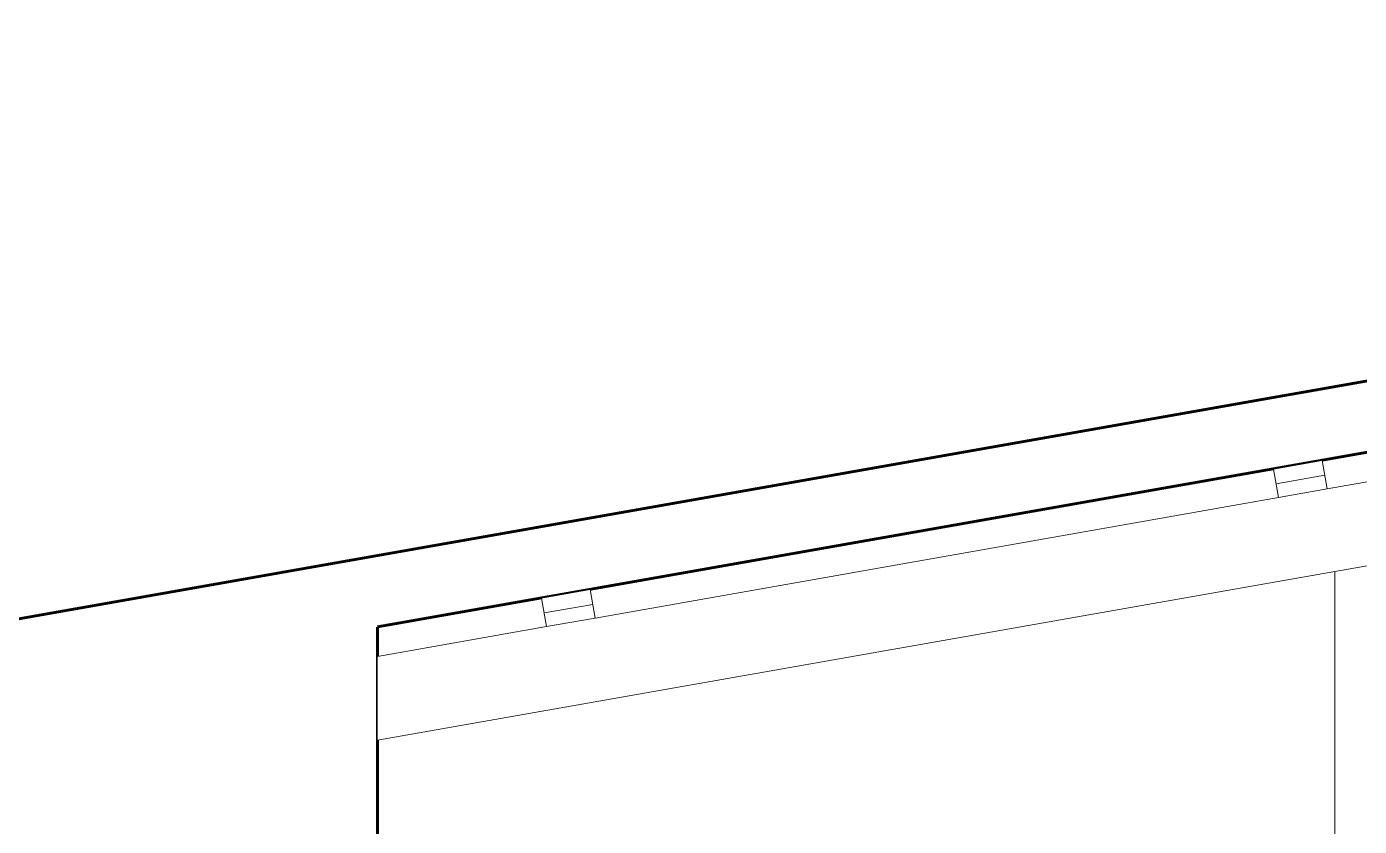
# Model space of a CAD drawing. Header units: metres. Extents: x 48 to 635, y -15 to 39.
# Drawn here: x 424.661 to 426.275, y -11.321 to -10.352 of the extents above; entities that cross this region are included whole.
import ezdxf

# ---------------------------------------------------------------- set-up
doc = ezdxf.new("R2010")
doc.units = ezdxf.units.M
doc.header["$MEASUREMENT"] = 0
doc.linetypes.add('Wipeout_Contour', pattern=[1, 0, -1])
for name, color, linetype in [('Interior - Furniture', 7, 'Continuous'), ('Shell - Roof', 7, 'Continuous'), ('Structural - Bearing', 7, 'Continuous')]:
    doc.layers.add(name, color=color, linetype=linetype)
pattern_1 = [(10, (362.457736, -14.601266), (-0.007814168, 0.044316348), [])]

msp = doc.modelspace()

# ---------------------------------------------------------------- wipeouts: each hides what was drawn before it
at = {"color": 254, "linetype": 'Wipeout_Contour', "lineweight": 0, "ltscale": 6820.859841}
msp.add_wipeout([(425.0862, -11.1147), (425.2907, -11.0787), (425.2846, -11.0442), (425.3437, -11.0338), (425.3498, -11.0683), (426.177, -10.9224), (426.171, -10.8879), (426.23, -10.8775), (426.2361, -10.912), (427.0634, -10.7661), (427.0573, -10.7316), (427.1164, -10.7212), (427.1225, -10.7557), (427.1922, -10.7434), (427.1922, -10.7074), (425.0862, -11.0789)], dxfattribs=at).dxf.layer = 'Structural - Bearing'

# ---------------------------------------------------------------- next in the draw order: wipeouts: each hides what was drawn before it
at = {"color": 254, "linetype": 'Wipeout_Contour', "lineweight": 0, "ltscale": 1703.272456}
msp.add_wipeout([(425.0862, -11.2163), (425.0862, -11.5385), (426.2452, -11.7057), (426.2452, -11.0119)], dxfattribs=at).dxf.layer = 'Structural - Bearing'

# ---------------------------------------------------------------- next in the draw order: wipeouts: each hides what was drawn before it
at = {"color": 254, "linetype": 'Wipeout_Contour', "lineweight": 0, "ltscale": 1700.095462}
msp.add_wipeout([(424.6362, -11.1583), (424.6362, -12.3113), (425.0862, -12.3113), (425.0862, -11.0789)], dxfattribs=at).dxf.layer = 'Structural - Bearing'

# ---------------------------------------------------------------- next in the draw order: linework, layer by layer
at = {"layer": 'Structural - Bearing', "color": 7, "linetype": 'Continuous', "lineweight": 60}
msp.add_line((425.0862, -11.0789), (425.0862, -11.8563), dxfattribs=at)

# ---------------------------------------------------------------- next in the draw order: wipeouts: each hides what was drawn before it
at = {"color": 254, "linetype": 'Wipeout_Contour', "lineweight": 0, "ltscale": 2572.874289}
msp.add_wipeout([(428.7167, -10.3523), (419.6162, -11.9576), (419.6162, -12.0438), (428.7167, -10.4385), (437.6362, -12.0119), (437.6362, -11.9257)], dxfattribs=at).dxf.layer = 'Shell - Roof'

# ---------------------------------------------------------------- next in the draw order: linework, layer by layer
at = {"layer": 'Shell - Roof', "color": 7, "linetype": 'Continuous', "lineweight": 60}
msp.add_line((427.1922, -10.7074), (425.0862, -11.0789), dxfattribs=at)
at = {"layer": 'Shell - Roof', "color": 7, "linetype": 'Continuous', "lineweight": 60, "flags": 128}
msp.add_lwpolyline([(437.6362, -11.9257), (428.7167, -10.3523), (419.6162, -11.9576)], dxfattribs=at)

# ---------------------------------------------------------------- next in the draw order: wipeouts: each hides what was drawn before it
at = {"color": 254, "linetype": 'Wipeout_Contour', "lineweight": 0, "ltscale": 1705.123539}
msp.add_wipeout([(427.1922, -10.7434), (425.0862, -11.1147), (425.0862, -11.2163), (427.1922, -10.8449)], dxfattribs=at).dxf.layer = 'Interior - Furniture'

# ---------------------------------------------------------------- next in the draw order: linework, layer by layer
at = {"layer": 'Interior - Furniture', "color": 134, "linetype": 'Continuous', "lineweight": 18}
for p, q in [((427.0634, -10.7661), (426.2361, -10.912)), ((426.177, -10.9224), (425.3498, -11.0683)), ((425.2907, -11.0787), (425.0862, -11.1147))]:
    msp.add_line(p, q, dxfattribs=at)

# ---------------------------------------------------------------- next in the draw order: wipeouts: each hides what was drawn before it
at = {"color": 254, "linetype": 'Wipeout_Contour', "lineweight": 0, "ltscale": 1705.790834}
msp.add_wipeout([(426.2452, -11.7563), (426.3452, -11.7563), (426.3452, -10.9943), (426.2452, -11.0119)], dxfattribs=at).dxf.layer = 'Interior - Furniture'

# ---------------------------------------------------------------- next in the draw order: linework, layer by layer
at = {"layer": 'Interior - Furniture', "color": 134, "linetype": 'Continuous', "lineweight": 18}
for p, q in [((426.2452, -11.0119), (426.4495, -10.9759)), ((425.0862, -11.2163), (426.2452, -11.0119)), ((426.2452, -11.0119), (426.2452, -11.7057))]:
    msp.add_line(p, q, dxfattribs=at)

# ---------------------------------------------------------------- next in the draw order: wipeouts: each hides what was drawn before it
at = {"color": 254, "linetype": 'Wipeout_Contour', "lineweight": 0, "ltscale": 1705.372356}
msp.add_wipeout([(426.177, -10.9224), (426.2361, -10.912), (426.23, -10.8775), (426.171, -10.8879)], dxfattribs=at).dxf.layer = 'Interior - Furniture'

# ---------------------------------------------------------------- next in the draw order: hatches: boundary and pattern name
at = {"layer": 'Interior - Furniture', "linetype": 'Continuous', "lineweight": 13, "true_color": 0xbf927d}
h = msp.add_hatch(dxfattribs=at)
h.set_pattern_fill('Wood_0001', color=33, style=0, pattern_type=2)
h.set_pattern_definition(pattern_1)
h.paths.add_polyline_path([(426.177, -10.9224), (426.2361, -10.912), (426.23, -10.8775), (426.171, -10.8879)])

# ---------------------------------------------------------------- next in the draw order: linework, layer by layer
at = {"layer": 'Interior - Furniture', "color": 104, "linetype": 'Continuous', "lineweight": 20, "true_color": 0x029e21}
for p, q in [((426.23, -10.8775), (426.171, -10.8879)), ((426.171, -10.8879), (426.177, -10.9224)), ((426.23, -10.8775), (426.2361, -10.912)), ((426.2361, -10.912), (426.177, -10.9224))]:
    msp.add_line(p, q, dxfattribs=at)

# ---------------------------------------------------------------- next in the draw order: wipeouts: each hides what was drawn before it
at = {"color": 254, "linetype": 'Wipeout_Contour', "lineweight": 0, "ltscale": 1701.844341}
msp.add_wipeout([(425.2907, -11.0787), (425.3498, -11.0683), (425.3437, -11.0338), (425.2846, -11.0442)], dxfattribs=at).dxf.layer = 'Interior - Furniture'

# ---------------------------------------------------------------- next in the draw order: hatches: boundary and pattern name
at = {"layer": 'Interior - Furniture', "linetype": 'Continuous', "lineweight": 13, "true_color": 0xbf927d}
h = msp.add_hatch(dxfattribs=at)
h.set_pattern_fill('Wood_0001', color=33, style=0, pattern_type=2)
h.set_pattern_definition(pattern_1)
h.paths.add_polyline_path([(425.2907, -11.0787), (425.3498, -11.0683), (425.3437, -11.0338), (425.2846, -11.0442)])

# ---------------------------------------------------------------- next in the draw order: linework, layer by layer
at = {"layer": 'Interior - Furniture', "color": 104, "linetype": 'Continuous', "lineweight": 20, "true_color": 0x029e21}
for p, q in [((425.3437, -11.0338), (425.2846, -11.0442)), ((425.3437, -11.0338), (425.3498, -11.0683)), ((425.2846, -11.0442), (425.2907, -11.0787)), ((425.3498, -11.0683), (425.2907, -11.0787))]:
    msp.add_line(p, q, dxfattribs=at)

doc.saveas('drawing.dxf')
